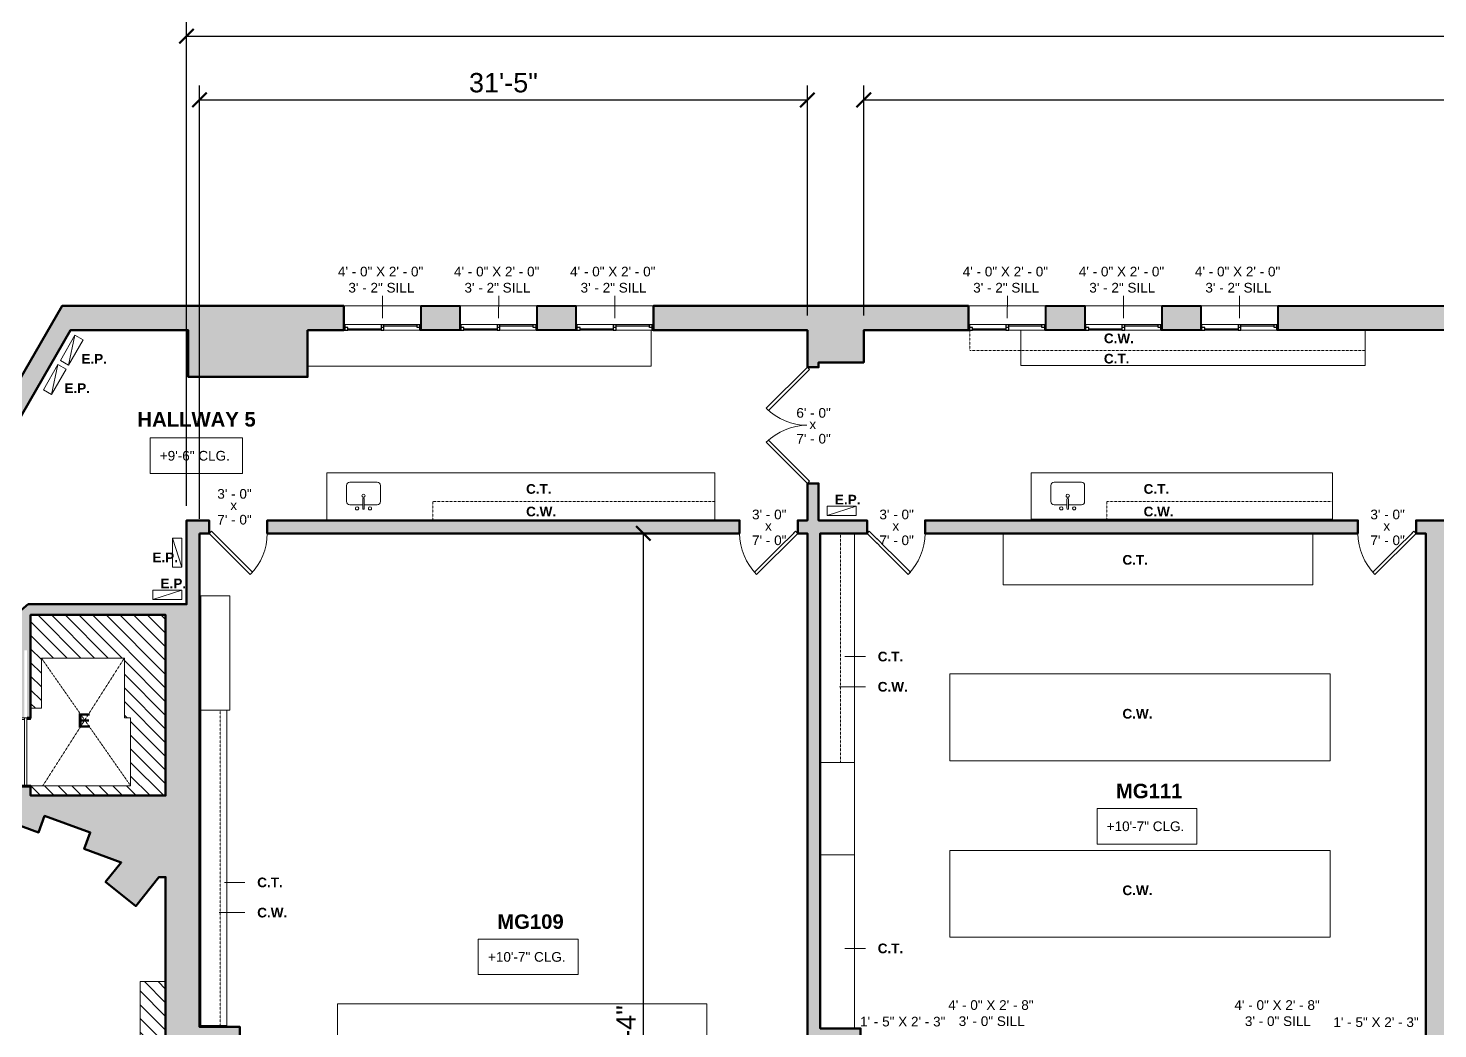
# Model space of a CAD drawing. Header units: inches. Extents: x -2078 to 106214, y -964 to 6385.
# Drawn here: x 13924 to 14798, y 4601 to 5221 of the extents above; entities that cross this region are included whole.
import ezdxf

# ---------------------------------------------------------------- set-up
doc = ezdxf.new("R2010")
doc.units = ezdxf.units.IN
doc.header["$MEASUREMENT"] = 0
doc.linetypes.add('HIDDEN2', pattern=[0.1875, 0.125, -0.0625])
for name, color, linetype, lineweight in [('A-ANNO', 2, 'Continuous', 5), ('A-ANNO-DIMS', 1, 'Continuous', 9), ('A-CASE', 4, 'Continuous', 9), ('A-DETAIL-3', 40, 'Continuous', 15), ('A-DETL-THIN', 151, 'Continuous', 9), ('A-DOOR', 1, 'Continuous', 18), ('A-EQPT', 150, 'Continuous', 9), ('A-FIXT', 150, 'Continuous', 9), ('A-GLAZ', 2, 'Continuous', 30), ('A-HIDDEN', 2, 'HIDDEN2', 18), ('A-WALL', 3, 'Continuous', 40), ('A-WINDOWS', 2, 'Continuous', 18)]:
    doc.layers.add(name, color=color, linetype=linetype, lineweight=lineweight)
doc.layers.add('A-HATCH', color=9, linetype='Continuous')
doc.styles.add('Arial_1', font='arial.ttf', dxfattribs={"height": 0.0625})
doc.styles.add('Arial_2', font='arial.ttf', dxfattribs={"height": 3})
doc.styles.add('Arial_B', font='arialbd.ttf', dxfattribs={"height": 4.5})
doc.styles.add('Arial_B_1', font='arialbd.ttf', dxfattribs={"height": 3})
doc.styles.add('Jay Cad', font='arial.ttf', dxfattribs={"height": 0.125})
doc.dimstyles.new('Jay Cad - DIMS', dxfattribs={"dimtxt": 0.125, "dimasz": 0.09375, "dimexe": 0.09375, "dimexo": 0.09375, "dimgap": 0.046875, "dimtad": 1, "dimdec": 1, "dimzin": 0, "dimdsep": 46, "dimlunit": 4, "dimtxsty": 'Jay Cad', "dimblk": 'ARCHTICK', "dimcen": 0.09, "dimclrd": 1, "dimclre": 1, "dimclrt": 256, "dimadec": 0, "dimazin": 0, "dimtfac": 1, "dimtdec": 1, "dimtofl": 0, "dimtmove": 1, "dimatfit": 3, "dimfxl": 1, "dimtolj": 1, "dimtzin": 0, "dimarcsym": 0})
pattern_1 = [(135, (14602.7956, 4311.55), (-4.24264, -4.24264), [])]

# ---------------------------------------------------------------- blocks, each defined once
blk = doc.blocks.new('JC_DOOR_SINGLE PANEL - SINGLE DOOR-1469616-Munger Science Center _ Ahmanson Lecture Hall-2nd Floor')
at = {"layer": 'A-DOOR', "lineweight": 20}
for p, q in [((-8.87, -28.04), (16.59, -2.59)), ((18, -4), (-7.46, -29.46)), ((16.59, -2.59), (18, -4)), ((-7.46, -29.46), (-8.87, -28.04))]:
    blk.add_line(p, q, dxfattribs=at)
at = {"layer": 'A-DOOR', "lineweight": 9}
blk.add_arc((18, -4), 36, 180, 225, dxfattribs=at)
blk = doc.blocks.new('JC_DOOR_SINGLE PANEL - SINGLE DOOR-1459075-Munger Science Center _ Ahmanson Lecture Hall-2nd Floor')
at = {"layer": 'A-DOOR', "lineweight": 20}
for p, q in [((-7.46, 29.46), (-8.87, 28.04)), ((-8.87, 28.04), (16.59, 2.59)), ((18, 4), (-7.46, 29.46)), ((16.59, 2.59), (18, 4))]:
    blk.add_line(p, q, dxfattribs=at)
at = {"layer": 'A-DOOR', "lineweight": 9}
blk.add_arc((18, 4), 36, 135, 180, dxfattribs=at)
blk = doc.blocks.new('JC_DOUBLE DOOR - DOUBLE DOOR-1490343-Munger Science Center _ Ahmanson Lecture Hall-2nd Floor')
at = {"layer": 'A-DOOR', "lineweight": 20}
for p, q in [((-36, 3.5), (-10.54, 28.96)), ((-9.13, 27.54), (-34.59, 2.09)), ((-10.54, 28.96), (-9.13, 27.54)), ((10.54, 28.96), (9.13, 27.54)), ((9.13, 27.54), (34.59, 2.09)), ((36, 3.5), (10.54, 28.96)), ((-34.59, 2.09), (-36, 3.5)), ((34.59, 2.09), (36, 3.5))]:
    blk.add_line(p, q, dxfattribs=at)
at = {"layer": 'A-DOOR', "lineweight": 9}
for centre, start, end in [((-36, 3.5), 0, 45), ((36, 3.5), 135, 180)]:
    blk.add_arc(centre, 36, start, end, dxfattribs=at)
blk = doc.blocks.new('JC_SLIDING WINDOW - DOUBLE - SLIDING WINDOW-1614773-Munger Science Center _ Ahmanson Lecture Hall-2nd Floor')
at = {"layer": 'A-GLAZ'}
for p, q in [((-24, -7.35), (-24, 7.65)), ((24, 7.65), (24, -7.35)), ((-24, -3.85), (-23.25, -3.85)), ((-24, -7.35), (-21.5, -7.35)), ((-23.25, -7.35), (-23.25, -3.85)), ((-21.5, -5.6), (-23.25, -5.6)), ((-21.5, -7.35), (-21.5, -5.6)), ((-0.875, -3.85), (-0.875, -7.35)), ((-0.875, -3.85), (0.875, -3.85)), ((0.875, -5.6), (-0.875, -5.6)), ((-0.875, -7.35), (0.875, -7.35)), ((0.875, -7.35), (0.875, -3.85)), ((21.5, -5.6), (21.5, -3.85)), ((21.5, -3.85), (24, -3.85)), ((23.25, -5.6), (21.5, -5.6)), ((23.25, -7.35), (23.25, -3.85)), ((23.25, -7.35), (24, -7.35))]:
    blk.add_line(p, q, dxfattribs=at)
at = {"layer": 'A-GLAZ', "lineweight": 9}
for p, q in [((-23.25, -3.85), (-0.875, -3.85)), ((-21.5, -7.35), (-0.875, -7.35)), ((0.875, -3.85), (21.5, -3.85)), ((0.875, -7.35), (23.25, -7.35))]:
    blk.add_line(p, q, dxfattribs=at)
at = {"layer": 'A-GLAZ', "lineweight": 30}
for p, q in [((-21.5, -6.475), (-0.875, -6.475)), ((0.875, -4.725), (21.5, -4.725))]:
    blk.add_line(p, q, dxfattribs=at)
at = {"layer": 'A-WINDOWS'}
for p, q in [((-24, 7.65), (24, 7.65)), ((24, -7.35), (-24, -7.35))]:
    blk.add_line(p, q, dxfattribs=at)
blk = doc.blocks.new('JC_KITCHEN SINK - SINK-1531844-Munger Science Center _ Ahmanson Lecture Hall-2nd Floor')
at = {"layer": 'A-FIXT'}
for p, q in [((-9.87, 3.57), (-9.87, -6.39)), ((0.12, 5.57), (-7.87, 5.57)), ((0.12, 7.82), (0.12, 2.09)), ((1.12, 7.82), (1.12, 2.09)), ((9.1, 5.57), (1.12, 5.57)), ((11.1, -6.39), (11.1, 3.57)), ((-7.87, -8.39), (9.1, -8.39))]:
    blk.add_line(p, q, dxfattribs=at)
for centre, radius, start, end in [((-3.38, 7.82), 1, 360, 180), ((4.62, 7.82), 1, 360, 180), ((-7.87, 3.57), 2, 90, 180), ((-3.38, 7.82), 1, 180, 0), ((0.62, 0), 1, 360, 180), ((0.62, 0), 1, 180, 0), ((0.62, 7.82), 0.5, 360, 180), ((0.62, 2.09), 0.5, 180, 0), ((4.62, 7.82), 1, 180, 360), ((9.1, 3.57), 2, 360, 90), ((-7.87, -6.39), 2, 180, 270), ((9.1, -6.39), 2, 270, 0)]:
    blk.add_arc(centre, radius, start, end, dxfattribs=at)
blk = doc.blocks.new('JC_POCKET DOOR - POCKET DOOR-1580345-Munger Science Center _ Ahmanson Lecture Hall-2nd Floor')
at = {"layer": 'A-DOOR'}
for p, q in [((-22, 3), (-21, 3)), ((-22, -3), (-22, 3)), ((-21, 3), (-21, -3)), ((-21, 0.69), (21, 0.69)), ((-21, -0.69), (-21, 0.69)), ((20, 3), (21, 3)), ((20, 0.69), (20, 3)), ((21, 0.69), (20, 0.69)), ((21, 3), (21, 0.69)), ((21, 0.69), (21, -0.69)), ((21, -0.69), (-21, -0.69)), ((20, -0.69), (21, -0.69)), ((20, -3), (20, -0.69)), ((21, -3), (20, -3)), ((21, -0.69), (21, -3))]:
    blk.add_line(p, q, dxfattribs=at)
blk = doc.blocks.new('JC- existing door Tag_quad - JC- existing door Tag_quad-839775-Munger Science Center _ Ahmanson Lecture Hall-2nd Floor')
at = {"layer": 'A-ANNO', "insert": (-0.0234, 0.0378), "char_height": 0.0625, "width": 0.0505, "attachment_point": 1, "style": 'Arial_1', "bg_fill": 3, "box_fill_scale": 1.25, "bg_fill_color": 256, "bg_fill_true_color": 13158600, "bg_fill_transparency": 0}
blk.add_mtext('x', dxfattribs=at)
blk = doc.blocks.new('_ArchTick')
at = {"color": 0, "linetype": 'ByBlock', "const_width": 0.15}
blk.add_lwpolyline([(-0.5, -0.5), (0.5, 0.5)], dxfattribs=at)
blk = doc.blocks.new('*D3408')
at = {"layer": 'A-ANNO-DIMS', "color": 1, "lineweight": -2, "transparency": 16777216}
for p, q in [((14442.02, 5042.93), (14442.02, 5185.72)), ((15925.79, 5042.93), (15925.79, 5185.72)), ((14442.02, 5176.72), (15925.79, 5176.72))]:
    blk.add_line(p, q, dxfattribs=at)
at = {"layer": 'Defpoints', "color": 0, "transparency": 16777216}
for p in [(15925.79, 5176.72), (14442.02, 5033.93), (15925.79, 5033.93)]:
    blk.add_point(p, dxfattribs=at)
at = {"layer": 'A-ANNO-DIMS', "color": 1, "lineweight": -2, "transparency": 16777216, "xscale": 9, "yscale": 9, "zscale": 9, "rotation": 180}
blk.add_blockref('_ArchTick', (14442.02, 5176.72), dxfattribs=at)
at = {"layer": 'A-ANNO-DIMS', "color": 1, "lineweight": -2, "transparency": 16777216, "xscale": 9, "yscale": 9, "zscale": 9}
blk.add_blockref('_ArchTick', (15925.79, 5176.72), dxfattribs=at)
at = {"layer": 'A-ANNO-DIMS', "color": 2, "transparency": 16777216, "insert": (15183.91, 5187.35), "char_height": 12, "width": 1.6705, "attachment_point": 5, "style": 'Jay Cad'}
blk.add_mtext('\\A1;123\'-8"', dxfattribs=at)
blk = doc.blocks.new('*D3409')
at = {"layer": 'A-ANNO-DIMS', "color": 1, "lineweight": -2, "transparency": 16777216}
for p, q in [((14030.02, 4916.93), (14030.02, 5185.72)), ((14407.02, 5042.93), (14407.02, 5185.72)), ((14030.02, 5176.72), (14407.02, 5176.72))]:
    blk.add_line(p, q, dxfattribs=at)
at = {"layer": 'Defpoints', "color": 0, "transparency": 16777216}
for p in [(14407.02, 5176.72), (14407.02, 5033.93), (14030.02, 4907.93)]:
    blk.add_point(p, dxfattribs=at)
at = {"layer": 'A-ANNO-DIMS', "color": 1, "lineweight": -2, "transparency": 16777216, "xscale": 9, "yscale": 9, "zscale": 9, "rotation": 180}
blk.add_blockref('_ArchTick', (14030.02, 5176.72), dxfattribs=at)
at = {"layer": 'A-ANNO-DIMS', "color": 1, "lineweight": -2, "transparency": 16777216, "xscale": 9, "yscale": 9, "zscale": 9}
blk.add_blockref('_ArchTick', (14407.02, 5176.72), dxfattribs=at)
at = {"layer": 'A-ANNO-DIMS', "color": 2, "transparency": 16777216, "insert": (14218.52, 5187.35), "char_height": 12, "width": 0.9747, "attachment_point": 5, "style": 'Jay Cad'}
blk.add_mtext('\\A1;31\'-5"', dxfattribs=at)
blk = doc.blocks.new('*D3410')
at = {"layer": 'A-ANNO-DIMS', "color": 1, "lineweight": -2, "transparency": 16777216}
for p, q in [((14022.02, 4924.93), (14022.02, 5225.31)), ((16226.52, 4938.93), (16226.52, 5225.31)), ((14022.02, 5216.31), (16226.52, 5216.31))]:
    blk.add_line(p, q, dxfattribs=at)
at = {"layer": 'Defpoints', "color": 0, "transparency": 16777216}
for p in [(16226.52, 5216.31), (16226.52, 4929.93), (14022.02, 4915.93)]:
    blk.add_point(p, dxfattribs=at)
at = {"layer": 'A-ANNO-DIMS', "color": 1, "lineweight": -2, "transparency": 16777216, "xscale": 9, "yscale": 9, "zscale": 9, "rotation": 180}
blk.add_blockref('_ArchTick', (14022.02, 5216.31), dxfattribs=at)
at = {"layer": 'A-ANNO-DIMS', "color": 1, "lineweight": -2, "transparency": 16777216, "xscale": 9, "yscale": 9, "zscale": 9}
blk.add_blockref('_ArchTick', (16226.52, 5216.31), dxfattribs=at)
at = {"layer": 'A-ANNO-DIMS', "color": 2, "transparency": 16777216, "insert": (15124.27, 5234.96), "char_height": 12, "width": 1.6705, "attachment_point": 5, "style": 'Jay Cad'}
blk.add_mtext('\\A1;183\'-8{\\H1x;\\S1/2;}"', dxfattribs=at)
blk = doc.blocks.new('*D3416')
at = {"layer": 'A-ANNO-DIMS', "color": 1, "lineweight": -2, "transparency": 16777216}
for p, q in [((14304.77, 4907.93), (14296.29, 4907.93)), ((14305.29, 4907.93), (14305.29, 4279.93)), ((14304.77, 4279.93), (14296.29, 4279.93))]:
    blk.add_line(p, q, dxfattribs=at)
at = {"layer": 'Defpoints', "color": 0, "transparency": 16777216}
for p in [(14313.77, 4907.93), (14305.29, 4279.93), (14313.77, 4279.93)]:
    blk.add_point(p, dxfattribs=at)
at = {"layer": 'A-ANNO-DIMS', "color": 1, "lineweight": -2, "transparency": 16777216, "xscale": 9, "yscale": 9, "zscale": 9}
for p, rotation in [((14305.29, 4907.93), 90), ((14305.29, 4279.93), 270)]:
    blk.add_blockref('_ArchTick', p, dxfattribs=dict(at, rotation=rotation))
at = {"layer": 'A-ANNO-DIMS', "color": 2, "transparency": 16777216, "insert": (14294.66, 4593.93), "char_height": 12, "width": 0.9747, "attachment_point": 5, "rotation": 90, "style": 'Jay Cad'}
blk.add_mtext('\\A1;52\'-4"', dxfattribs=at)

msp = doc.modelspace()

# ---------------------------------------------------------------- hatches: boundary and pattern name
at = {"layer": 'A-HATCH'}
h = msp.add_hatch(color=256, dxfattribs=at)
h.dxf.hatch_style = 1
h.paths.add_polyline_path([(14030.023, 4907.93), (14036.023, 4907.93), (14036.023, 4915.93), (14022.023, 4915.93), (14022.023, 4863.93), (13923.843, 4863.93), (13899.881, 4843.824), (13898.62, 4845.327), (13892.492, 4840.184), (13909.265, 4820.195), (13909.265, 4793.433), (13921.478, 4793.433), (13921.478, 4835.433), (13923.103, 4835.433), (13923.103, 4799.433), (13923.103, 4793.433), (13925.291, 4793.433), (13925.291, 4857.312), (14009.023, 4857.312), (14009.023, 4745.306), (13925.291, 4745.306), (13925.291, 4750.433), (13919.291, 4750.433), (13919.291, 4751.433), (13909.546, 4751.433), (13909.546, 4730.033), (13930.277, 4722.488), (13934.003, 4732.725), (13962.238, 4722.448), (13958.512, 4712.211), (13981.453, 4703.861), (13971.766, 4691.757), (13990.46, 4676.797), (14004.818, 4694.738), (14009.023, 4694.738), (14009.023, 4293.93), (14052.023, 4293.93), (14052.023, 4301.93), (14030.023, 4301.93), (14030.023, 4569.405), (14055.023, 4569.405), (14055.023, 4601.905), (14030.023, 4601.905)])
h.paths.add_polyline_path([(14365.023, 4915.93), (14072.023, 4915.93), (14072.023, 4907.93), (14365.023, 4907.93)])
h.paths.add_polyline_path([(14415.023, 4907.93), (14444.023, 4907.93), (14444.023, 4915.93), (14414.023, 4915.93), (14414.023, 4938.93), (14407.023, 4938.93), (14407.023, 4915.93), (14401.023, 4915.93), (14401.023, 4907.93), (14407.023, 4907.93), (14407.023, 4301.93), (14382.523, 4301.93), (14382.523, 4293.93), (14439.023, 4293.93), (14439.023, 4301.93), (14415.023, 4301.93), (14415.023, 4566.905), (14445.023, 4566.905), (14445.023, 4573.905), (14440.023, 4573.905), (14440.023, 4600.905), (14415.023, 4600.905)])
h.paths.add_polyline_path([(14119.023, 4279.93), (14104.023, 4279.93), (14104.023, 4301.93), (14094.023, 4301.93), (14094.023, 4293.93), (14096.023, 4293.93), (14096.023, 4269.93), (14119.023, 4269.93)])
h.paths.add_polyline_path([(14337.023, 4293.93), (14340.523, 4293.93), (14340.523, 4301.93), (14328.023, 4301.93), (14328.023, 4279.93), (14311.023, 4279.93), (14311.023, 4269.93), (14337.023, 4269.93)])
h.paths.add_polyline_path([(14507.523, 4279.93), (14492.023, 4279.93), (14492.023, 4301.93), (14481.023, 4301.93), (14481.023, 4293.93), (14483.023, 4293.93), (14483.023, 4269.93), (14507.523, 4269.93)])
h.paths.add_polyline_path([(14724.523, 4293.93), (14727.523, 4293.93), (14727.523, 4301.93), (14715.523, 4301.93), (14715.523, 4279.93), (14699.523, 4279.93), (14699.523, 4269.93), (14724.523, 4269.93)])
h.paths.add_polyline_path([(14825.523, 4301.93), (14805.523, 4301.93), (14805.523, 4566.905), (14835.523, 4566.905), (14835.523, 4573.905), (14830.523, 4573.905), (14830.523, 4600.905), (14805.523, 4600.905), (14805.523, 4907.93), (14830.523, 4907.93), (14830.523, 4915.93), (14784.523, 4915.93), (14784.523, 4907.93), (14790.523, 4907.93), (14790.523, 4573.905), (14783.523, 4573.905), (14783.523, 4566.905), (14790.523, 4566.905), (14790.523, 4301.93), (14769.523, 4301.93), (14769.523, 4293.93), (14825.523, 4293.93)])
h.paths.add_polyline_path([(14892.523, 4279.93), (14879.023, 4279.93), (14879.023, 4301.93), (14867.523, 4301.93), (14867.523, 4293.93), (14872.023, 4293.93), (14872.023, 4269.93), (14892.523, 4269.93)])
h.paths.add_polyline_path([(15111.023, 4293.93), (15114.023, 4293.93), (15114.023, 4301.93), (15103.023, 4301.93), (15103.023, 4279.93), (15084.523, 4279.93), (15084.523, 4269.93), (15111.023, 4269.93)])
h.paths.add_polyline_path([(15213.023, 4301.93), (15188.023, 4301.93), (15188.023, 4566.905), (15217.023, 4566.905), (15217.023, 4573.905), (15213.023, 4573.905), (15213.023, 4601.905), (15188.023, 4601.905), (15188.023, 4907.93), (15218.023, 4907.93), (15218.023, 4915.93), (15174.023, 4915.93), (15174.023, 4907.93), (15180.023, 4907.93), (15180.023, 4573.905), (15174.023, 4573.905), (15174.023, 4566.905), (15180.023, 4566.905), (15180.023, 4301.93), (15156.023, 4301.93), (15156.023, 4293.93), (15213.023, 4293.93)])
h.paths.add_polyline_path([(15278.523, 4279.93), (15267.023, 4279.93), (15267.023, 4301.93), (15255.023, 4301.93), (15255.023, 4293.93), (15258.023, 4293.93), (15258.023, 4269.93), (15278.523, 4269.93)])
h.paths.add_polyline_path([(15497.523, 4293.93), (15500.523, 4293.93), (15500.523, 4301.93), (15488.523, 4301.93), (15488.523, 4279.93), (15470.523, 4279.93), (15470.523, 4269.93), (15497.523, 4269.93)])
h.paths.add_polyline_path([(15584.523, 4509.43), (15611.023, 4509.43), (15611.023, 4518.43), (15609.023, 4518.43), (15609.023, 4531.43), (15579.523, 4531.43), (15579.523, 4907.93), (15584.523, 4907.93), (15584.523, 4915.93), (15557.523, 4915.93), (15557.523, 4907.93), (15563.523, 4907.93), (15563.523, 4573.905), (15557.023, 4573.905), (15557.023, 4566.905), (15563.523, 4566.905), (15563.523, 4301.93), (15542.523, 4301.93), (15542.523, 4293.93), (15584.523, 4293.93)])
h.paths.add_polyline_path([(15521.523, 4915.93), (15254.023, 4915.93), (15254.023, 4907.93), (15521.523, 4907.93)])
h.paths.add_polyline_path([(15138.023, 4915.93), (14866.523, 4915.93), (14866.523, 4907.93), (15138.023, 4907.93)])
h.paths.add_polyline_path([(14748.523, 4915.93), (14480.023, 4915.93), (14480.023, 4907.93), (14748.523, 4907.93)])
h.paths.add_polyline_path([(15680.408, 4531.43), (15655.023, 4531.43), (15655.023, 4518.43), (15653.023, 4518.43), (15653.023, 4509.43), (15680.408, 4509.43)])
h.paths.add_polyline_path([(15752.408, 4531.43), (15728.408, 4531.43), (15728.408, 4509.43), (15752.408, 4509.43)])
h.paths.add_polyline_path([(15824.158, 4531.43), (15800.408, 4531.43), (15800.408, 4509.43), (15824.158, 4509.43)])
h.paths.add_polyline_path([(15968.523, 4531.43), (15918.107, 4531.43), (15918.107, 4562.43), (15911.107, 4562.43), (15911.107, 4555.43), (15874.107, 4555.43), (15874.107, 4531.43), (15872.158, 4531.43), (15872.158, 4509.43), (15970.523, 4509.43), (15970.523, 4518.43), (15968.523, 4518.43)])
h.paths.add_polyline_path([(16136.773, 4531.43), (16014.523, 4531.43), (16014.523, 4518.43), (16012.523, 4518.43), (16012.523, 4509.43), (16136.773, 4509.43)])
h.paths.add_polyline_path([(16226.523, 4555.18), (16204.523, 4555.18), (16204.523, 4531.43), (16182.773, 4531.43), (16182.773, 4509.43), (16226.523, 4509.43)])
h.paths.add_polyline_path([(16226.523, 4623.93), (16218.523, 4623.93), (16218.523, 4622.43), (16204.523, 4622.43), (16204.523, 4601.18), (16226.523, 4601.18)])
h.paths.add_polyline_path([(16246.986, 4694.93), (16218.523, 4694.93), (16218.523, 4669.93), (16242.709, 4669.93, 0.028874)])
h.paths.add_polyline_path([(16242.709, 4768.93), (16218.523, 4768.93), (16218.523, 4740.93), (16247.301, 4740.93, 0.0323085)])
h.paths.add_polyline_path([(16226.523, 4839.93), (16204.523, 4839.93), (16204.523, 4816.93), (16218.523, 4816.93), (16218.523, 4814.93), (16226.523, 4814.93)])
h.paths.add_polyline_path([(16226.523, 4929.93), (16182.273, 4929.93), (16182.273, 4907.93), (16204.523, 4907.93), (16204.523, 4885.93), (16226.523, 4885.93)])
h.paths.add_polyline_path([(16136.273, 4929.93), (16015.023, 4929.93), (16015.023, 4919.93), (16017.523, 4919.93), (16017.523, 4907.93), (16136.273, 4907.93)])
h.paths.add_polyline_path([(15970.79, 4965.93), (15933.791, 4965.93), (15933.791, 4972.93), (15925.791, 4972.93), (15925.791, 4915.93), (15620.523, 4915.93), (15620.523, 4907.93), (15911.107, 4907.93), (15911.107, 4901.93), (15918.107, 4901.93), (15918.107, 4907.93), (15970.523, 4907.93), (15970.523, 4919.93), (15973.023, 4919.93), (15973.023, 4929.93), (15970.79, 4929.93)])
h.paths.add_polyline_path([(15970.791, 5048.93), (15861.023, 5048.93), (15861.023, 5033.93), (15925.791, 5033.93), (15925.791, 5008.93), (15933.791, 5008.93), (15933.791, 5033.93), (15970.791, 5033.93)])
h.paths.add_polyline_path([(15813.023, 5048.93), (15789.023, 5048.93), (15789.023, 5033.93), (15813.023, 5033.93)])
h.paths.add_polyline_path([(15741.023, 5048.93), (15717.023, 5048.93), (15717.023, 5033.93), (15741.023, 5033.93)])
h.paths.add_polyline_path([(15590.317, 4897.337), (15614.665, 4897.337), (15614.665, 4909.701), (15590.317, 4909.701)], flags=9)
h.paths.add_polyline_path([(15590.362, 4913.359), (15614.71, 4913.359), (15614.71, 4925.724), (15590.362, 4925.724)], flags=9)
h = msp.add_hatch(dxfattribs=at)
h.set_pattern_fill('FP_2', color=256, scale=96, style=0, pattern_type=2)
h.set_pattern_definition(pattern_1)
h.paths.add_polyline_path([(14009.023, 4745.306), (14009.023, 4857.312), (13925.291, 4857.312), (13925.291, 4799.433), (13931.959, 4799.433), (13931.959, 4830.555), (13983.427, 4830.555), (13983.427, 4793.425), (13987.281, 4793.425), (13987.281, 4751.43), (13925.291, 4751.43), (13925.291, 4745.306), (14003.376, 4745.306)])
h = msp.add_hatch(dxfattribs=at)
h.set_pattern_fill('FP_2', color=256, scale=96, style=0, pattern_type=2)
h.set_pattern_definition(pattern_1)
h.paths.add_polyline_path([(13993.273, 4320.93), (14009.023, 4320.93), (14009.023, 4629.93), (13993.273, 4629.93), (13993.273, 4329.751)])
h.paths.add_polyline_path([(13277.267, 4674.343), (13549.467, 4773.416), (13560.167, 4797.641), (13270.733, 4692.295), (13276.551, 4676.31)])

# ---------------------------------------------------------------- linework, layer by layer
at = {"layer": 'A-ANNO'}
for p, q in [((14143.523, 5041.43), (14143.619, 5055.282)), ((14215.523, 5041.43), (14215.619, 5055.282)), ((14287.523, 5041.43), (14287.619, 5055.282)), ((14531.023, 5041.43), (14531.119, 5055.282)), ((14603.023, 5041.43), (14603.119, 5055.282)), ((14675.023, 5041.43), (14675.119, 5055.282)), ((14430.356, 4831.511), (14442.998, 4831.511)), ((14427.021, 4812.78), (14442.998, 4812.78)), ((14045.509, 4691.439), (14058.151, 4691.439)), ((14042.174, 4672.707), (14058.151, 4672.707)), ((14430.356, 4650.512), (14442.998, 4650.512))]:
    msp.add_line(p, q, dxfattribs=at)
at = {"layer": 'A-CASE'}
for p, q in [((14310.21, 5033.93), (14310.21, 5011.627)), ((14539.455, 5033.93), (14539.455, 5012.048)), ((14752.999, 5012.048), (14752.999, 5033.93)), ((14097.023, 5011.627), (14310.21, 5011.627)), ((14752.999, 5012.048), (14539.455, 5012.048)), ((14108.992, 4945.363), (14108.992, 4915.93)), ((14108.992, 4945.363), (14349.648, 4945.363)), ((14349.648, 4945.363), (14349.648, 4915.93)), ((14545.742, 4945.363), (14732.626, 4945.363)), ((14545.742, 4945.363), (14545.742, 4915.93)), ((14732.626, 4945.363), (14732.626, 4915.93)), ((14545.742, 4916.68), (14732.626, 4916.68)), ((14436.273, 4907.93), (14436.273, 4600.905)), ((14528.523, 4907.93), (14528.523, 4875.93)), ((14720.523, 4907.93), (14720.523, 4875.93)), ((14528.523, 4875.93), (14720.523, 4875.93)), ((14048.894, 4869.13), (14030.023, 4869.13)), ((14030.773, 4869.13), (14030.773, 4602.655)), ((14048.894, 4798.357), (14048.894, 4869.13)), ((14495.457, 4820.723), (14731.18, 4820.723)), ((14495.457, 4766.9), (14495.457, 4820.723)), ((14731.18, 4820.723), (14731.18, 4766.9)), ((14048.894, 4798.357), (14030.023, 4798.357)), ((14047.023, 4601.905), (14047.023, 4798.357)), ((14436.273, 4765.734), (14415.023, 4765.734)), ((14731.18, 4766.9), (14495.457, 4766.9)), ((14436.273, 4708.597), (14415.023, 4708.597)), ((14495.457, 4711.223), (14731.18, 4711.223)), ((14495.457, 4657.4), (14495.457, 4711.223)), ((14731.18, 4711.223), (14731.18, 4657.4)), ((14731.18, 4657.4), (14495.457, 4657.4)), ((14115.529, 4616.178), (14344.749, 4616.178)), ((14115.529, 4568.743), (14115.529, 4616.178)), ((14344.749, 4616.178), (14344.749, 4568.743)), ((14030.773, 4602.655), (14047.023, 4602.655))]:
    msp.add_line(p, q, dxfattribs=at)
at = {"layer": 'A-CASE', "linetype": 'HIDDEN2'}
for p, q in [((14507.828, 5033.93), (14507.828, 5021.304)), ((14752.999, 5021.304), (14507.828, 5021.304)), ((14174.773, 4927.704), (14174.773, 4915.93)), ((14349.648, 4927.704), (14174.773, 4927.704)), ((14732.626, 4927.704), (14592.796, 4927.704)), ((14592.796, 4927.704), (14592.796, 4915.93)), ((14427.63, 4907.93), (14427.63, 4765.734)), ((14042.783, 4798.357), (14042.783, 4601.905))]:
    msp.add_line(p, q, dxfattribs=at)
at = {"layer": 'A-DETAIL-3', "lineweight": 9}
for p, q in [((14415.023, 4907.93), (14415.023, 4600.905)), ((13931.959, 4830.555), (13931.959, 4799.433)), ((13931.959, 4830.555), (13983.427, 4830.555)), ((13983.427, 4830.555), (13983.427, 4793.425)), ((13925.291, 4799.433), (13931.959, 4799.433)), ((13983.427, 4793.425), (13987.281, 4793.425)), ((13987.281, 4793.425), (13987.281, 4751.43)), ((13925.291, 4751.43), (13987.281, 4751.43))]:
    msp.add_line(p, q, dxfattribs=at)
at = {"layer": 'A-DETL-THIN'}
for p, q in [((13931.959, 4799.433), (13931.959, 4830.555)), ((13931.959, 4830.555), (13983.427, 4830.555)), ((13983.427, 4830.555), (13983.427, 4793.425)), ((13925.291, 4799.433), (13931.959, 4799.433)), ((13983.427, 4793.425), (13987.281, 4793.425)), ((13987.281, 4793.425), (13987.281, 4751.43)), ((13987.281, 4751.43), (13925.291, 4751.43)), ((14009.023, 4629.93), (13993.273, 4629.93)), ((13993.273, 4629.93), (13993.273, 4320.93)), ((14009.023, 4320.93), (14009.023, 4629.93))]:
    msp.add_line(p, q, dxfattribs=at)
at = {"layer": 'A-EQPT', "lineweight": 9}
for p, q in [((13943.775, 5015.145), (13952.775, 5030.734)), ((13952.775, 5030.734), (13948.783, 5012.255)), ((13957.783, 5027.843), (13948.783, 5012.255)), ((13952.775, 5030.734), (13957.783, 5027.843)), ((13933.275, 4996.959), (13942.275, 5012.547)), ((13942.275, 5012.547), (13938.283, 4994.068)), ((13947.283, 5009.656), (13938.283, 4994.068)), ((13942.275, 5012.547), (13947.283, 5009.656)), ((13948.783, 5012.255), (13943.775, 5015.145)), ((13938.283, 4994.068), (13933.275, 4996.959)), ((14419.273, 4924.712), (14437.273, 4924.712)), ((14419.273, 4918.93), (14419.273, 4924.712)), ((14437.273, 4924.712), (14419.273, 4918.93)), ((14437.273, 4924.712), (14437.273, 4918.93)), ((14437.273, 4918.93), (14419.273, 4918.93)), ((14013.259, 4904.93), (14019.041, 4904.93)), ((14013.259, 4886.93), (14013.259, 4904.93)), ((14013.259, 4904.93), (14019.041, 4886.93)), ((14019.041, 4904.93), (14019.041, 4886.93)), ((14019.041, 4886.93), (14013.259, 4886.93)), ((14001.041, 4872.712), (14019.041, 4872.712)), ((14001.041, 4866.93), (14001.041, 4872.712)), ((14019.041, 4872.712), (14001.041, 4866.93)), ((14019.041, 4872.712), (14019.041, 4866.93)), ((14019.041, 4866.93), (14001.041, 4866.93))]:
    msp.add_line(p, q, dxfattribs=at)
at = {"layer": 'A-HIDDEN'}
for p, q in [((13931.959, 4830.555), (13987.281, 4751.43)), ((13983.427, 4830.555), (13932.882, 4751.43))]:
    msp.add_line(p, q, dxfattribs=at)
at = {"layer": 'A-WALL'}
for points in [[(14167.523, 5033.93), (14167.523, 5048.93), (14191.523, 5048.93), (14191.523, 5033.93)], [(14239.523, 5033.93), (14239.523, 5048.93), (14263.523, 5048.93), (14263.523, 5033.93)], [(14555.023, 5033.93), (14555.023, 5048.93), (14579.023, 5048.93), (14579.023, 5033.93)], [(14627.023, 5033.93), (14627.023, 5048.93), (14651.023, 5048.93), (14651.023, 5033.93)], [(14699.023, 5033.93), (14699.023, 5048.93), (14894.023, 5048.93), (14894.023, 5033.93)]]:
    msp.add_lwpolyline(points, close=True, dxfattribs=at)
at = {"layer": 'A-WALL', "lineweight": 50}
msp.add_lwpolyline([(14507.023, 5048.93), (14311.523, 5048.93), (14311.523, 5033.93), (14407.023, 5033.93), (14407.023, 5010.93), (14414.023, 5010.93), (14414.023, 5013.93), (14442.023, 5013.93), (14442.023, 5017.347), (14442.023, 5033.93), (14507.023, 5033.93)], close=True, dxfattribs=at)
msp.add_lwpolyline([(13923.103, 4793.433), (13925.291, 4793.433), (13925.291, 4857.312), (14009.023, 4857.312), (14009.023, 4745.306), (13925.291, 4745.306), (13925.291, 4751.433), (13909.546, 4751.433)], dxfattribs=at)

# ---------------------------------------------------------------- block references
at = {"layer": 'A-DOOR', "rotation": 89.9999999999999}
msp.add_blockref('JC_POCKET DOOR - POCKET DOOR-1580345-Munger Science Center _ Ahmanson Lecture Hall-2nd Floor', (13922.291, 4772.433), dxfattribs=at)
at = {"layer": 'A-FIXT', "rotation": 180}
for p in [(14132.37, 4931.265), (14569.12, 4931.265)]:
    msp.add_blockref('JC_KITCHEN SINK - SINK-1531844-Munger Science Center _ Ahmanson Lecture Hall-2nd Floor', p, dxfattribs=at)
at = {"layer": 'A-WINDOWS'}
for p in [(14143.523, 5041.28), (14215.523, 5041.28), (14287.523, 5041.28), (14531.023, 5041.28), (14603.023, 5041.28), (14675.023, 5041.28)]:
    msp.add_blockref('JC_SLIDING WINDOW - DOUBLE - SLIDING WINDOW-1614773-Munger Science Center _ Ahmanson Lecture Hall-2nd Floor', p, dxfattribs=at)

# ---------------------------------------------------------------- texts
at = {"layer": 'A-ANNO', "attachment_point": 1}
for s, insert, char_height, width, style in [('4\' - 0" X 2\' - 0"', (14115.877, 5073.276), 6, 66.963, 'Arial_2'), ('4\' - 0" X 2\' - 0"', (14187.877, 5073.276), 6, 66.963, 'Arial_2'), ('4\' - 0" X 2\' - 0"', (14259.877, 5073.276), 6, 66.963, 'Arial_2'), ('4\' - 0" X 2\' - 0"', (14503.377, 5073.276), 6, 66.963, 'Arial_2'), ('4\' - 0" X 2\' - 0"', (14575.377, 5073.276), 6, 66.963, 'Arial_2'), ('4\' - 0" X 2\' - 0"', (14647.377, 5073.276), 6, 66.963, 'Arial_2'), ('3\' - 2" SILL', (14122.377, 5063.276), 6, 51.207, 'Arial_2'), ('3\' - 2" SILL', (14194.377, 5063.276), 6, 51.207, 'Arial_2'), ('3\' - 2" SILL', (14266.377, 5063.276), 6, 51.207, 'Arial_2'), ('3\' - 2" SILL', (14509.877, 5063.276), 6, 51.207, 'Arial_2'), ('3\' - 2" SILL', (14581.877, 5063.276), 6, 51.207, 'Arial_2'), ('3\' - 2" SILL', (14653.877, 5063.276), 6, 51.207, 'Arial_2'), ('C.W.', (14590.938, 5031.863), 6, 23.634, 'Arial_B'), ('E.P.', (13956.781, 5019.185), 6, 19.998, 'Arial_B'), ('C.T.', (14590.938, 5019.267), 6, 19.998, 'Arial_B'), ('E.P.', (13946.281, 5000.999), 6, 19.998, 'Arial_B'), ('HALLWAY 5', (13991.566, 4983.142), 9, 88.173, 'Arial_B_1'), ('C.T.', (14232.583, 4938.464), 6, 19.998, 'Arial_B'), ('E.P.', (14424.117, 4931.857), 6, 19.998, 'Arial_B'), ('C.T.', (14615.561, 4938.464), 6, 19.998, 'Arial_B'), ('C.W.', (14232.583, 4924.464), 6, 23.634, 'Arial_B'), ('C.W.', (14615.561, 4924.464), 6, 23.634, 'Arial_B'), ('E.P.', (14000.879, 4895.994), 6, 19.998, 'Arial_B'), ('C.T.', (14602.449, 4894.489), 6, 19.998, 'Arial_B'), ('E.P.', (14005.884, 4879.857), 6, 19.998, 'Arial_B'), ('C.T.', (14450.678, 4834.511), 6, 19.998, 'Arial_B'), ('C.W.', (14450.678, 4815.78), 6, 23.634, 'Arial_B'), ('\\fArial|b1|i0|c0|p34|;E', (13954.26, 4796.333), 9, 10.302, 'Arial_B_1'), ('C.W.', (14602.449, 4799.043), 6, 23.634, 'Arial_B'), ('MG111', (14598.394, 4752.619), 9, 121.503, 'Arial_B_1'), ('C.T.', (14065.831, 4694.439), 6, 19.998, 'Arial_B'), ('C.W.', (14602.449, 4689.543), 6, 23.634, 'Arial_B'), ('C.W.', (14065.831, 4675.707), 6, 20.604, 'Arial_B'), ('MG109', (14214.683, 4671.619), 9, 121.503, 'Arial_B_1'), ('C.T.', (14450.678, 4653.512), 6, 19.998, 'Arial_B'), ('4\' - 0" X 2\' - 8"', (14494.377, 4618.375), 6, 66.963, 'Arial_2'), ('4\' - 0" X 2\' - 8"', (14671.877, 4618.375), 6, 66.963, 'Arial_2'), ('1\' - 5" X 2\' - 3"', (14439.697, 4608.114), 6, 66.963, 'Arial_2'), ('3\' - 0" SILL', (14500.877, 4608.375), 6, 51.207, 'Arial_2'), ('3\' - 0" SILL', (14678.377, 4608.375), 6, 51.207, 'Arial_2'), ('1\' - 5" X 2\' - 3"', (14733.23, 4607.765), 6, 66.963, 'Arial_2')]:
    msp.add_mtext(s, dxfattribs=dict(at, insert=insert, char_height=char_height, width=width, style=style))

# ---------------------------------------------------------------- dimensions: what is measured, and where the dimension line sits
at = {"layer": 'A-ANNO-DIMS'}
dim = msp.add_linear_dim(base=(15925.791, 5176.724), p1=(14442.023, 5033.93), p2=(15925.791, 5033.93), dimstyle='Jay Cad - DIMS', override={"dimclrt": 2}, dxfattribs=at)
dim.commit()
dim.dimension.update_dxf_attribs({"geometry": '*D3408', "text_midpoint": (15183.907, 5187.355)})
dim = msp.add_linear_dim(base=(14305.287, 4279.93), p1=(14313.773, 4907.93), p2=(14313.773, 4279.93), angle=90, dimstyle='Jay Cad - DIMS', override={"dimclrt": 2}, dxfattribs=at)
dim.commit()
dim.dimension.update_dxf_attribs({"geometry": '*D3416', "text_midpoint": (14294.661, 4593.93)})

# ---------------------------------------------------------------- next in the draw order: texts
at = {"layer": 'A-ANNO', "char_height": 6, "attachment_point": 1, "style": 'Arial_2', "bg_fill": 3, "box_fill_scale": 1.25, "bg_fill_color": 256, "bg_fill_true_color": 13158600, "bg_fill_transparency": 0}
for s, insert, width in [('6\' - 0"', (14400.214, 4985.636), 26.967), ('7\' - 0"', (14400.214, 4969.613), 26.967), ('+9\'-6" CLG.', (14005.395, 4959.059), 54.54), ('3\' - 0"', (14041.071, 4935.416), 26.967), ('3\' - 0"', (14372.714, 4922.636), 26.967), ('3\' - 0"', (14451.714, 4922.636), 26.967), ('3\' - 0"', (14756.214, 4922.636), 26.967), ('7\' - 0"', (14041.071, 4919.394), 26.967), ('7\' - 0"', (14372.714, 4906.613), 26.967), ('7\' - 0"', (14451.714, 4906.613), 26.967), ('7\' - 0"', (14756.214, 4906.613), 26.967), ('+10\'-7" CLG.', (14592.665, 4729.239), 60.297), ('+10\'-7" CLG.', (14208.954, 4648.239), 60.297)]:
    msp.add_mtext(s, dxfattribs=dict(at, insert=insert, width=width))

# ---------------------------------------------------------------- next in the draw order: linework, layer by layer
at = {"layer": 'A-ANNO', "flags": 128}
for points in [[(13999.395, 4967.059), (14056.636, 4967.059), (14056.636, 4945.043), (13999.395, 4945.043)], [(14586.665, 4737.239), (14648.668, 4737.239), (14648.668, 4715.223), (14586.665, 4715.223)], [(14202.954, 4656.239), (14264.957, 4656.239), (14264.957, 4634.223), (14202.954, 4634.223)]]:
    msp.add_lwpolyline(points, close=True, dxfattribs=at)
at = {"layer": 'A-WALL', "lineweight": 50}
for points in [[(14030.023, 4907.93), (14036.023, 4907.93), (14036.023, 4915.93), (14022.023, 4915.93), (14022.023, 4863.93), (13923.843, 4863.93), (13899.881, 4843.824)], [(13909.546, 4730.033), (13930.277, 4722.488), (13934.003, 4732.725), (13962.238, 4722.448), (13958.512, 4712.211), (13981.453, 4703.861), (13971.766, 4691.757), (13990.46, 4676.797), (14004.818, 4694.738), (14009.023, 4694.738), (14009.023, 4293.93), (14052.023, 4293.93), (14052.023, 4301.93), (14030.023, 4301.93), (14030.023, 4569.405), (14055.023, 4569.405), (14055.023, 4601.905), (14030.023, 4601.905), (14030.023, 4907.93)]]:
    msp.add_lwpolyline(points, dxfattribs=at)
for points in [[(14365.023, 4907.93), (14365.023, 4915.93), (14072.023, 4915.93), (14072.023, 4907.93)], [(14748.523, 4907.93), (14748.523, 4915.93), (14480.023, 4915.93), (14480.023, 4907.93)]]:
    msp.add_lwpolyline(points, close=True, dxfattribs=at)

# ---------------------------------------------------------------- next in the draw order: block references
at = {"layer": 'A-ANNO', "xscale": 96, "yscale": 96, "zscale": 96}
msp.add_blockref('JC- existing door Tag_quad - JC- existing door Tag_quad-839775-Munger Science Center _ Ahmanson Lecture Hall-2nd Floor', (14051.381, 4924.71), dxfattribs=at)
at = {"layer": 'A-DOOR'}
for name, p, rotation in [('JC_DOUBLE DOOR - DOUBLE DOOR-1490343-Munger Science Center _ Ahmanson Lecture Hall-2nd Floor', (14410.523, 4974.93), 89.99999999999991), ('JC_DOOR_SINGLE PANEL - SINGLE DOOR-1459075-Munger Science Center _ Ahmanson Lecture Hall-2nd Floor', (14054.023, 4911.93), 180), ('JC_DOOR_SINGLE PANEL - SINGLE DOOR-1459075-Munger Science Center _ Ahmanson Lecture Hall-2nd Floor', (14462.023, 4911.93), 180)]:
    msp.add_blockref(name, p, dxfattribs=dict(at, rotation=rotation))
for p in [(14383.023, 4911.93), (14766.523, 4911.93)]:
    msp.add_blockref('JC_DOOR_SINGLE PANEL - SINGLE DOOR-1469616-Munger Science Center _ Ahmanson Lecture Hall-2nd Floor', p, dxfattribs=at)

# ---------------------------------------------------------------- next in the draw order: linework, layer by layer
at = {"layer": 'A-WALL', "lineweight": 50}
msp.add_lwpolyline([(14097.023, 5033.93), (14119.523, 5033.93), (14119.523, 5048.93), (13944.806, 5048.93), (13852.087, 4888.337), (13869.351, 4867.762), (13875.48, 4872.904), (13864.552, 4885.927), (13950.002, 5033.93), (14023.023, 5033.93), (14023.023, 5004.93), (14097.023, 5004.93)], close=True, dxfattribs=at)

# ---------------------------------------------------------------- next in the draw order: block references
at = {"layer": 'A-ANNO', "xscale": 96, "yscale": 96, "zscale": 96}
for p in [(14410.523, 4974.93), (14383.023, 4911.93), (14462.023, 4911.93), (14766.523, 4911.93)]:
    msp.add_blockref('JC- existing door Tag_quad - JC- existing door Tag_quad-839775-Munger Science Center _ Ahmanson Lecture Hall-2nd Floor', p, dxfattribs=at)

# ---------------------------------------------------------------- next in the draw order: hatches: boundary and pattern name
at = {"layer": 'A-HATCH'}
h = msp.add_hatch(color=256, dxfattribs=at)
h.dxf.hatch_style = 1
h.paths.add_polyline_path([(15281.023, 5048.93), (15086.023, 5048.93), (15086.023, 5033.93), (15228.312, 5033.93), (15228.312, 5000.852), (15233.312, 5000.852), (15233.312, 5005.852), (15233.312, 5030.93), (15271.312, 5030.93), (15271.312, 5005.852), (15271.312, 5000.852), (15276.312, 5000.852), (15276.312, 5033.93), (15281.023, 5033.93)])
h.paths.add_polyline_path([(15038.023, 5048.93), (15014.023, 5048.93), (15014.023, 5033.93), (15038.023, 5033.93)])
h.paths.add_polyline_path([(14966.023, 5048.93), (14942.023, 5048.93), (14942.023, 5033.93), (14966.023, 5033.93)])
h.paths.add_polyline_path([(14894.023, 5048.93), (14699.023, 5048.93), (14699.023, 5033.93), (14894.023, 5033.93)])
h.paths.add_polyline_path([(14651.023, 5048.93), (14627.023, 5048.93), (14627.023, 5033.93), (14651.023, 5033.93)])
h.paths.add_polyline_path([(14579.023, 5048.93), (14555.023, 5048.93), (14555.023, 5033.93), (14579.023, 5033.93)])
h.paths.add_polyline_path([(14507.023, 5048.93), (14311.523, 5048.93), (14311.523, 5033.93), (14407.023, 5033.93), (14407.023, 5010.93), (14414.023, 5010.93), (14414.023, 5013.93), (14442.023, 5013.93), (14442.023, 5017.347), (14442.023, 5033.93), (14507.023, 5033.93)])
h.paths.add_polyline_path([(14263.523, 5048.93), (14239.523, 5048.93), (14239.523, 5033.93), (14263.523, 5033.93)])
h.paths.add_polyline_path([(14191.523, 5048.93), (14167.523, 5048.93), (14167.523, 5033.93), (14191.523, 5033.93)])
h.paths.add_polyline_path([(14097.023, 5033.93), (14119.523, 5033.93), (14119.523, 5048.93), (13944.806, 5048.93), (13852.087, 4888.337), (13869.351, 4867.762), (13875.48, 4872.904), (13864.552, 4885.927), (13950.002, 5033.93), (14023.023, 5033.93), (14023.023, 5004.93), (14097.023, 5004.93)])

# ---------------------------------------------------------------- next in the draw order: linework, layer by layer
at = {"layer": 'A-WALL', "lineweight": 50}
for points in [[(14445.023, 4566.905), (14445.023, 4573.905), (14440.023, 4573.905), (14440.023, 4600.905), (14415.023, 4600.905), (14415.023, 4907.93), (14444.023, 4907.93), (14444.023, 4915.93), (14414.023, 4915.93), (14414.023, 4938.93), (14407.023, 4938.93), (14407.023, 4915.93), (14401.023, 4915.93), (14401.023, 4907.93), (14407.023, 4907.93), (14407.023, 4301.93), (14382.523, 4301.93), (14382.523, 4293.93), (14439.023, 4293.93), (14439.023, 4301.93), (14415.023, 4301.93), (14415.023, 4566.905)], [(14830.523, 4573.905), (14830.523, 4600.905), (14805.523, 4600.905), (14805.523, 4907.93), (14830.523, 4907.93), (14830.523, 4915.93), (14784.523, 4915.93), (14784.523, 4907.93), (14790.523, 4907.93), (14790.523, 4573.905), (14783.523, 4573.905), (14783.523, 4566.905), (14790.523, 4566.905), (14790.523, 4301.93), (14769.523, 4301.93), (14769.523, 4293.93), (14825.523, 4293.93), (14825.523, 4301.93), (14805.523, 4301.93), (14805.523, 4566.905), (14835.523, 4566.905), (14835.523, 4573.905)]]:
    msp.add_lwpolyline(points, close=True, dxfattribs=at)

# ---------------------------------------------------------------- next in the draw order: dimensions: what is measured, and where the dimension line sits
at = {"layer": 'A-ANNO-DIMS'}
for base, p1, p2, picture, middle in [((16226.523, 5216.306), (14022.023, 4915.93), (16226.523, 4929.93), '*D3410', (15124.273, 5234.962)), ((14407.023, 5176.724), (14030.023, 4907.93), (14407.023, 5033.93), '*D3409', (14218.523, 5187.355))]:
    dim = msp.add_linear_dim(base=base, p1=p1, p2=p2, dimstyle='Jay Cad - DIMS', override={"dimclrt": 2}, dxfattribs=at)
    dim.commit()
    dim.dimension.update_dxf_attribs({"geometry": picture, "text_midpoint": middle})

doc.saveas('drawing.dxf')
